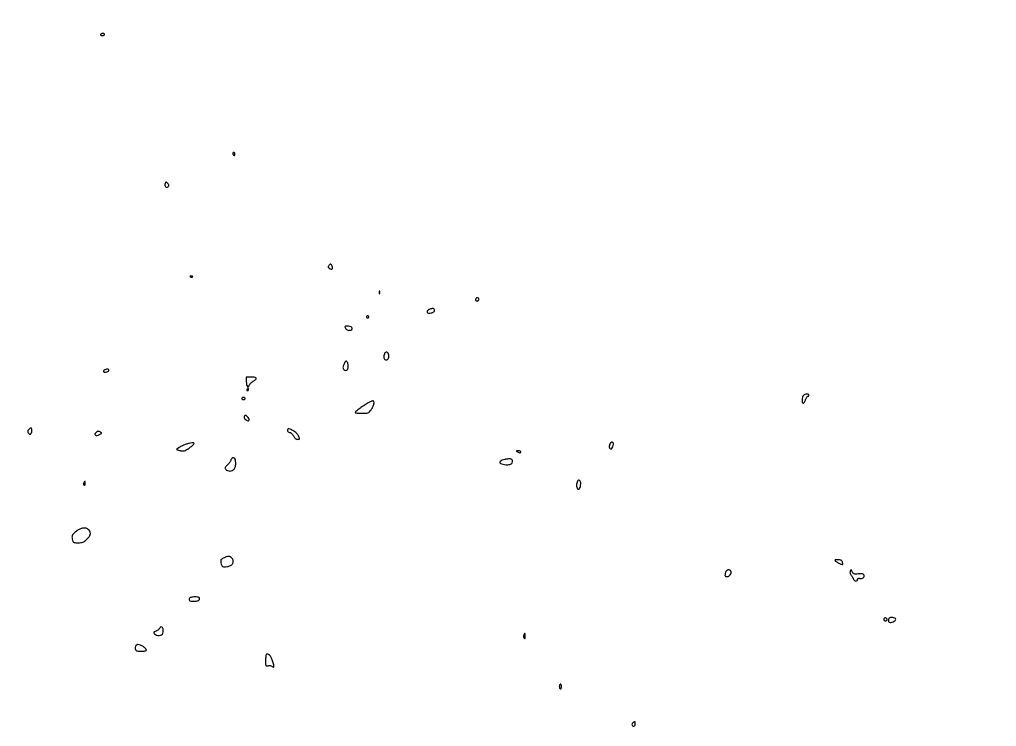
# Model space of a CAD drawing. Extents: x 0 to 2558, y 0 to 3412.
# Drawn here: x 1121 to 1982, y 0 to 623 of the extents above; entities that cross this region are included whole.
import ezdxf

# ---------------------------------------------------------------- set-up
doc = ezdxf.new("R2010")
doc.units = 0

msp = doc.modelspace()

# ---------------------------------------------------------------- linework, layer by layer
for points in [[(1286.775, 2242.902503, 0.000001), (1177.44536, 2242.627485, 0.134519)], [(1176.555032, 2242.380365, -0.000002), (1098.265318, 2241.934774, -0.000173)], [(1347, 900.068317, 0.000002), (1365.687198, 900.484728, 0.000002), (1385.0375, 900.916042, 0.000002), (1402.386564, 901.302857, 0.000005)]]:
    msp.add_lwpolyline(points, format="xyb")
for points in [[(1192.5, 610, 0.202618), (1192.441401, 609.621877, 0.181468), (1192.66835, 609.29375, 0.104212), (1193.195401, 609.071541, 0.047867), (1193.940983, 609, 0.0466), (1194.729059, 609.073608, 0.066561), (1195.395164, 609.29375, 0.086673), (1195.844577, 609.618015, 0.195654), (1196, 610, 0.142666), (1195.888931, 610.38134, 0.09965), (1195.576711, 610.70625, 0.08433), (1195.109818, 610.925146, 0.067639), (1194.559017, 611, 0.061875), (1193.961978, 610.925833, 0.051278), (1193.359775, 610.70625, 0.053305), (1192.842344, 610.382836, 0.08825)], [(1309, 505.059017, 0.089642), (1309.073302, 504.653442, 0.053229), (1309.29375, 504.2129, 0.051032), (1309.617485, 503.806203, 0.06081), (1310, 503.5, 0.139169), (1310.379648, 503.392057, 0.191142), (1310.70625, 503.521475, 0.138808), (1310.926733, 503.889346, 0.066118), (1311, 504.440983, 0.062283), (1310.925455, 505.037096, 0.080552), (1310.70625, 505.542039, 0.097988), (1310.381379, 505.879982, 0.153634), (1310, 506, 0.092995), (1309.618268, 505.928382, 0.096318), (1309.29375, 505.723586, 0.099231), (1309.076556, 505.418051, 0.105429)], [(1249.403962, 478.610324, 0.123785), (1249.210633, 477.008226, 0.166302), (1249.849541, 475.704978, 0.214869), (1251.007127, 475.266488, 0.183052), (1252.207143, 475.807143, 0.072829), (1252.712873, 476.486396, 0.165028), (1252.818345, 477.110226, 0.123811), (1252.525471, 477.791533, 0.033272), (1251.743887, 478.684684, 0.013977), (1250.702122, 479.669781, 0.192647), (1250.223284, 479.843954, 0.27229), (1249.851089, 479.608809, 0.027317)], [(1393.976031, 406.471119, 0.028305), (1393.303904, 405.561049, 0.154815), (1393.141442, 404.979334, 0.195788), (1393.361657, 404.488233, 0.049643), (1394.064302, 403.939097, 0.079738), (1395.816338, 403.187938, 0.30581), (1396.875661, 403.571822, 0.242243), (1397.0735, 404.844273, 0.061127), (1396.146416, 406.797334, 0.066607), (1395.668827, 407.366297, 0.225892), (1395.21732, 407.503564, 0.154712), (1394.702998, 407.251189, 0.028734)], [(1271.8125, 396.316886, 0.051402), (1272.359369, 396.160852, 0.05415), (1272.916927, 396.123424, 0.060344), (1273.402231, 396.202593, 0.126455), (1273.729167, 396.395833, 0.296942), (1273.77538, 396.614691, 0.208169), (1273.592839, 396.799335, 0.077125), (1273.112848, 396.910055, 0.028489), (1272.416667, 396.921053, 0.018894), (1271.670344, 396.862007, 0.168741), (1271.37858, 396.720685, 0.470617), (1271.395823, 396.538436, 0.054073)], [(1438.078947, 382.416667, 0.018894), (1438.137993, 381.670344, 0.168741), (1438.279315, 381.37858, 0.470617), (1438.461564, 381.395823, 0.054073), (1438.683114, 381.8125, 0.051402), (1438.839148, 382.359369, 0.05415), (1438.876576, 382.916927, 0.060344), (1438.797407, 383.402231, 0.126455), (1438.604167, 383.729167, 0.296942), (1438.385309, 383.77538, 0.208169), (1438.200665, 383.592839, 0.077125), (1438.089945, 383.112848, 0.028489)], [(1523.666667, 377.333333, 0.091649), (1523.095775, 376.503522, 0.193059), (1523.066255, 375.735179, 0.206496), (1523.569797, 375.19498, 0.103678), (1524.5, 375, 0.099038), (1525.072457, 375.114514, 0.097945), (1525.559375, 375.440625, 0.097945), (1525.885486, 375.927543, 0.099038), (1526, 376.5, 0.103678), (1525.80502, 377.430203, 0.206496), (1525.264821, 377.933745, 0.193059), (1524.496478, 377.904225, 0.091649)], [(1427, 361, 0.099038), (1427.076342, 360.618362, 0.097945), (1427.29375, 360.29375, 0.097945), (1427.618362, 360.076342, 0.099038), (1428, 360, 0.099038), (1428.381638, 360.076342, 0.097945), (1428.70625, 360.29375, 0.097945), (1428.923658, 360.618362, 0.099038), (1429, 361, 0.099038), (1428.923658, 361.381638, 0.097945), (1428.70625, 361.70625, 0.097945), (1428.381638, 361.923658, 0.099038), (1428, 362, 0.099038), (1427.618362, 361.923658, 0.097945), (1427.29375, 361.70625, 0.097945), (1427.076342, 361.381638, 0.099038)], [(1483.352327, 367.952664, 0.067911), (1480.884589, 366.613195, 0.324032), (1480.421692, 365.173962, 0.318358), (1481.648226, 364.262967, 0.06718), (1484.454011, 364.577814, 0.046386), (1485.428102, 364.920862, 0.056965), (1486.252116, 365.420553, 0.067445), (1486.814647, 365.992402, 0.162021), (1487, 366.549391, 0.103241), (1486.763251, 367.683757, 0.200639), (1486.106122, 368.312431, 0.139531), (1484.988136, 368.413298, 0.043624)], [(1408.015313, 352.313358, 0.113629), (1408.355879, 350.951865, 0.111432), (1409.258955, 349.865108, 0.105859), (1410.584237, 349.233782, 0.093797), (1412.11309, 349.162508, 0.104932), (1414.001891, 349.851032, 0.321509), (1414.491348, 351.041777, 0.235929), (1413.500255, 352.229174, 0.079104), (1411.25, 352.813358, 0.023406), (1410.005274, 352.874794, 0.038988), (1408.959186, 352.795744, 0.047711), (1408.218319, 352.607588, 0.321861)], [(1442.424909, 327.556835, 0.054001), (1442.163634, 325.675666, 0.112641), (1442.44763, 324.231927, 0.154342), (1443.24236, 323.334588, 0.135749), (1444.452028, 323, 0.193268), (1445.561254, 323.445393, 0.109324), (1446.378495, 324.667672, 0.088813), (1446.713837, 326.370799, 0.081324), (1446.455287, 328.140877, 0.12196), (1445.604689, 329.528077, 0.234653), (1444.39535, 329.924895, 0.20133), (1443.19936, 329.20594, 0.096873)], [(1406.999626, 318.999096, 0.023089), (1406.422975, 317.402174, 0.075865), (1406.257118, 316.296702, 0.104031), (1406.449781, 315.392049, 0.069003), (1407.010984, 314.486765, 0.23934), (1408.712755, 313.750702, 0.25294), (1410.250909, 314.708844, 0.130052), (1410.956858, 317.367319, 0.092087), (1410.393011, 320.418213, 0.081436), (1409.669798, 321.6556, 0.33013), (1408.872583, 321.852071, 0.16889), (1407.995869, 321.066348, 0.028196)], [(1196.25, 314.337719, 0.062536), (1195.77204, 314.071348, 0.059977), (1195.367188, 313.691795, 0.064798), (1195.092504, 313.261753, 0.110193), (1195, 312.847116, 0.370791), (1195.575312, 312.177985, 0.084738), (1197.192134, 312.208021, 0.069743), (1198.935398, 312.799114, 0.199195), (1199.755005, 313.75, 0.230997), (1199.657901, 314.460185, 0.20655), (1199.028613, 314.866659, 0.097979), (1197.823645, 314.831464, 0.039769)], [(1321, 304.022519, 0.04416), (1321.237716, 301.336259, 0.122131), (1322.005542, 299.614963, 0.419522), (1322.881685, 299.514905, 0.159914), (1323.621991, 300.662494, -0.092141), (1324.014125, 301.496429, -0.036195), (1324.831387, 302.4753, -0.03429), (1325.891632, 303.432223, -0.036177), (1327.054683, 304.2166, 0.030394), (1329.511138, 305.832289, 0.346406), (1329.791529, 306.88083, 0.269565), (1328.797421, 307.618735, 0.022969), (1325.5, 307.836679), (1321, 307.927004)], [(1321.5, 297, 0.082592), (1321.343488, 296.6179, 0.161196), (1321.3746, 296.29375, 0.182303), (1321.586039, 296.078288, 0.108972), (1321.940983, 296, 0.093332), (1322.345238, 296.076123, 0.09642), (1322.688914, 296.29375, 0.099167), (1322.918938, 296.618444, 0.105053), (1323, 297, 0.042167), (1322.967655, 297.382849, 0.061769), (1322.870461, 297.70625, 0.081139), (1322.727648, 297.92554, 0.210953), (1322.559017, 298, 0.151918), (1322.34829, 297.934461, 0.038439), (1322.066025, 297.70625, 0.035638), (1321.768994, 297.382774, 0.029505)], [(1812.2, 291.8, 0.138214), (1811.344004, 290.272231, 0.053617), (1811.029505, 287.845717, 0.057736), (1811.234427, 285.66242, 0.354263), (1812.05202, 285, 0.198429), (1812.526524, 285.196029, 0.044284), (1813.102214, 285.88125, 0.039463), (1813.672363, 286.851324, 0.029269), (1814.149845, 288, -0.025101), (1814.616248, 289.148936, -0.035037), (1815.153459, 290.11875, -0.037743), (1815.683439, 290.813953, -0.214187), (1816.097825, 291, 0.11006), (1816.442003, 291.076689, 0.099907), (1816.734986, 291.29375, 0.095011), (1816.931488, 291.618199, 0.089011), (1817, 292, 0.308176), (1816.49618, 292.73979, 0.104548), (1815.144926, 292.967148, 0.079759), (1813.486565, 292.629559, 0.106751)], [(1317, 289, 0.148195), (1317.115568, 288.618646, 0.098894), (1317.440625, 288.29375, 0.082425), (1317.926543, 288.074694, 0.064853), (1318.5, 288, 0.064853), (1319.073457, 288.074694, 0.082425), (1319.559375, 288.29375, 0.098894), (1319.884432, 288.618646, 0.148195), (1320, 289, 0.148195), (1319.884432, 289.381354, 0.098894), (1319.559375, 289.70625, 0.082425), (1319.073457, 289.925306, 0.064853), (1318.5, 290, 0.064853), (1317.926543, 289.925306, 0.082425), (1317.440625, 289.70625, 0.098894), (1317.115568, 289.381354, 0.148195)], [(1428.497347, 285.192606, 0.017312), (1424.858957, 282.972267, 0.012932), (1421.002767, 280.286231, 0.005914), (1417.462173, 277.616389, 0.224777), (1417.021351, 276.75, 0.369241), (1417.260777, 276.453294, 0.014549), (1418.748769, 276.220312, 0.019685), (1420.65911, 276.053976, 0.011873), (1422.931906, 276, 0.01299), (1426.461069, 276.091704, 0.076084), (1428.272859, 276.46621, 0.109256), (1429.578418, 277.309234, 0.040275), (1430.997486, 278.99647, 0.041659), (1432.607634, 281.710186, 0.05827), (1433.536178, 284.370394, 0.094574), (1433.594763, 286.269911, 0.381612), (1432.769557, 286.942606, 0.070169), (1432.091708, 286.815553, 0.015847), (1430.990903, 286.404868, 0.01612), (1429.740035, 285.844746, 0.015015)], [(1319, 272.535184, 0.180071), (1319.4427, 271.345805, 0.066872), (1320.80083, 270.14352, 0.07115), (1322.333682, 269.404955, 0.280082), (1323.309662, 269.642995, 0.299576), (1323.499972, 270.566337, 0.05804), (1322.649778, 272.141941, 0.055997), (1321.398972, 273.560465, 0.186175), (1320.259453, 274, 0.115557), (1319.779043, 273.887468, 0.100449), (1319.369964, 273.56971, 0.093354), (1319.095394, 273.094569, 0.084656)], [(1129, 261.5, 0.046725), (1128.4325, 260.669316, 0.130445), (1128.261678, 259.990519, 0.127224), (1128.448227, 259.305773, 0.043441), (1129.039284, 258.452666, 0.02978), (1129.736679, 257.707457, 0.161609), (1130.230994, 257.475624, 0.223661), (1130.670198, 257.62214, 0.060935), (1131.146416, 258.202666, 0.078758), (1131.75609, 259.612722, 0.064064), (1131.958188, 261.248083, 0.079847), (1131.741478, 262.554747, 0.322282), (1131.122445, 263, 0.117955), (1130.700558, 262.899069, 0.036411), (1130.136985, 262.559375, 0.034151), (1129.54111, 262.074049, 0.031583)], [(1188.073886, 258.589028, 0.134029), (1187.520689, 257.370789, 0.345523), (1187.959122, 256.578772, 0.158704), (1189.389052, 256.456825, 0.049495), (1191.453442, 257.160741, 0.022399), (1192.637611, 257.765712, 0.117537), (1193.168159, 258.261066, 0.275202), (1193.190152, 258.713391, 0.129926), (1192.778378, 259.158132, 0.061825), (1191.42868, 259.796795, 0.110158), (1190.211586, 259.917739, 0.116188), (1189.102729, 259.510807, 0.073887)], [(1357.498128, 261.996971, 0.146531), (1357.228206, 260.992761, 0.143), (1357.550681, 259.994583, 0.130652), (1358.39356, 259.263615, 0.114137), (1359.533337, 259, -0.153176), (1360.18375, 258.795958, -0.045784), (1360.988607, 258.11875, -0.041174), (1361.802002, 257.148158, -0.034503), (1362.5, 256, 0.042236), (1363.265593, 254.783383, 0.054977), (1364.16786, 253.82632, 0.063938), (1365.117766, 253.207613, 0.112878), (1366.02568, 253, 0.030194), (1367.440609, 253.085524, 0.300989), (1367.870753, 253.451869, 0.168767), (1367.832156, 254.168785, 0.00984), (1366.950567, 256.209149, 0.111675), (1365.315443, 258.36025, 0.037265), (1362.08694, 260.684254, 0.033677), (1358.803335, 262.402477, 0.374117)], [(1267.919487, 248.645147, 0.018673), (1266.371757, 248.085634, 0.013271), (1264.680025, 247.348805, 0.013424), (1263.100934, 246.558251, 0.027579), (1261.919487, 245.840146), (1259.5, 244.180292), (1261.994818, 243.227509, 0.048117), (1263.188149, 242.898978, 0.040659), (1264.492456, 242.779671, 0.040685), (1265.797955, 242.873019, 0.048356), (1266.994818, 243.177791, 0.058979), (1269.136491, 244.249033, 0.02079), (1271.929341, 246.256372, 0.014022), (1274.531178, 248.416078, 0.215743), (1275, 249.452034, 0.401071), (1274.577043, 249.8945, 0.039658), (1272.963894, 249.839317, 0.032277), (1270.692665, 249.43071, 0.016755)], [(1642.2, 249.8, 0.104299), (1641.371805, 248.529131, 0.082982), (1641.039162, 246.922202, 0.091381), (1641.254326, 245.435399, 0.174553), (1641.995747, 244.502629, 0.372245), (1643.067877, 244.674694, 0.073285), (1644.177134, 246.473225, 0.063879), (1644.811646, 248.690172, 0.238518), (1644.372874, 250.027126, 0.096199), (1643.877675, 250.36127, 0.127162), (1643.341635, 250.441635, 0.110334), (1642.777046, 250.252072, 0.060497)], [(1560, 242, 0.031558), (1561.301377, 241.270972, 0.112355), (1562.227035, 241.060308, 0.234725), (1562.775753, 241.332924, 0.163584), (1563, 242, 0.210568), (1562.832025, 242.381177, 0.082215), (1562.339062, 242.701752, 0.062416), (1561.611405, 242.917196, 0.042523), (1560.75, 242.984687, 0.011293), (1559.555791, 242.949578, 0.220444), (1559.237851, 242.781653, 0.409657), (1559.271114, 242.520491, 0.023197)], [(1307.468498, 234.900745, -0.053605), (1307.022713, 233.887412, -0.023659), (1306.23344, 232.652932, -0.02309), (1305.265038, 231.41116, -0.028728), (1304.250365, 230.356226, 0.020962), (1302.961233, 229.056925, 0.106057), (1302.449519, 228.180006, 0.173194), (1302.469929, 227.397719, 0.08109), (1302.989749, 226.512351, 0.127093), (1304.520873, 225.407106, 0.101654), (1306.532931, 225.062135, 0.097655), (1308.586988, 225.537673, 0.107134), (1310.230148, 226.75, 0.13114), (1311.392066, 229.089866, 0.059919), (1311.668183, 232.516028, 0.063389), (1311.150661, 235.607065, 0.279024), (1309.835438, 236.79381, 0.114376), (1309.107469, 236.766223, 0.102602), (1308.433063, 236.42354, 0.087596), (1307.870247, 235.783694, 0.059911)], [(1548.82318, 235.290807, 0.066744), (1546.648362, 234.653394, 0.09228), (1544.976695, 233.503767, 0.206742), (1544.535991, 232.389356, 0.319294), (1545.137376, 231.597087, 0.046451), (1549.789262, 230.602863, 0.096847), (1553.470119, 230.880812, 0.184637), (1555.418903, 232.312539, 0.239006), (1555.64326, 234.487265, 0.139665), (1555.000233, 235.343848, 0.1338), (1553.991617, 235.750566, 0.058314), (1552.249866, 235.751928, 0.009025)], [(1177.650663, 214.532025, 0.066719), (1177.506898, 213.926665, 0.072258), (1177.533742, 213.321649, 0.081026), (1177.720854, 212.809536, 0.126981), (1178.043674, 212.473008, 0.214542), (1178.405148, 212.42542, 0.177225), (1178.719079, 212.660421, 0.099152), (1178.931736, 213.193244, 0.045552), (1179, 213.940983, 0.020503), (1178.936989, 215.476999, 0.275668), (1178.622791, 215.917133, 0.395517), (1178.205874, 215.769457, 0.027681)], [(1612.411205, 214.502236, 0.053888), (1612.130752, 212.486319, 0.075942), (1612.34948, 210.687977, 0.104662), (1612.996146, 209.449456, 0.223892), (1613.949563, 209, 0.286596), (1614.841522, 209.557014, 0.050025), (1615.561328, 211.502485, 0.049979), (1615.912655, 213.757895, 0.105656), (1615.639232, 215.497764, 0.103444), (1614.881229, 216.673712, 0.279782), (1613.95671, 216.906304, 0.19712), (1613.055062, 216.164571, 0.061891)], [(1175.286408, 174.299038, 0.068873), (1174.22151, 173.935732, 0.023651), (1172.799417, 173.13353, 0.022987), (1171.294876, 172.088991, 0.024638), (1169.928504, 170.933213, 0.022714), (1168.312177, 169.279665, 0.080375), (1167.515965, 168.032499, 0.106255), (1167.270175, 166.795015, 0.057628), (1167.473379, 165.250042, 0.018058), (1168.12395, 163.004672, 0.175368), (1168.725664, 162.23785, 0.128718), (1169.757354, 161.91619, 0.0081), (1172.965769, 161.819909, 0.032415), (1175.172614, 161.932569, 0.063196), (1176.881032, 162.354337, 0.064314), (1178.410653, 163.183454, 0.034719), (1180.059705, 164.557201, 0.033299), (1182.388141, 167.106034, 0.102771), (1183.437122, 169.177024, 0.14666), (1183.386106, 171.050486, 0.097717), (1182.324276, 172.934241, 0.054101), (1181.03799, 174.143643, 0.114233), (1179.794077, 174.697685, 0.079115), (1178.141924, 174.753289, 0.01675)], [(1300.745218, 148.337064, 0.033946), (1299.322964, 147.459981, 0.11989), (1298.626912, 146.652938, 0.13195), (1298.415108, 145.662449, 0.044891), (1298.624327, 144.193142, 0.031264), (1299.322166, 141.885588, 0.164699), (1300.145161, 140.873352, 0.149123), (1301.461327, 140.51529, 0.024222), (1304.133116, 140.72647, 0.092167), (1307.090263, 141.677397, 0.139587), (1309.013894, 143.551367, 0.169444), (1309.450397, 145.87881, 0.147367), (1308.382654, 148.129666, 0.078619), (1306.863835, 149.353656, 0.124196), (1305.261883, 149.804392, 0.095173), (1303.331808, 149.487716, 0.033095)], [(1840.032565, 146.313358, 0.211828), (1840.232305, 145.907665, 0.022453), (1841.090758, 145.253828, 0.024629), (1842.23688, 144.540423, 0.017327), (1843.589194, 143.84861, 0.005661), (1845.922982, 142.787047, 0.143406), (1846.610084, 142.696727, 0.3744), (1846.909241, 143.051799, 0.031315), (1846.806629, 144.34861, 0.082394), (1846.478514, 145.387241, 0.124227), (1845.857478, 146.098768, 0.094318), (1844.835487, 146.552631, 0.033446), (1843.25, 146.813358, 0.023365), (1842.006456, 146.874838, 0.039232), (1840.964254, 146.795744, 0.048518), (1840.229997, 146.607372, 0.326602)], [(1743.630286, 135.75, 0.013192), (1743.095969, 133.522793, 0.138621), (1743.157559, 132.596773, 0.260195), (1743.683747, 132.13546, 0.052723), (1744.964816, 132, 0.141314), (1746.439205, 132.425193, 0.10026), (1747.692377, 133.619588, 0.099991), (1748.384342, 135.210635, 0.139699), (1748.281539, 136.75, 0.196772), (1747.363716, 137.769704, 0.166803), (1745.914627, 137.942656, 0.13971), (1744.469353, 137.172885, 0.13632)], [(1853.48448, 136.712755, 0.081238), (1853.291436, 135.866312, 0.067874), (1853.359144, 134.945917, 0.0645), (1853.679494, 134.03391, 0.060678), (1854.226719, 133.212755, -0.024528), (1854.834737, 132.42931, -0.016983), (1855.446705, 131.489059, -0.017166), (1855.974134, 130.543228, -0.033402), (1856.316616, 129.75, 0.136726), (1857.144784, 128.571526, 0.149459), (1858.435391, 128.041407, 0.203157), (1859.532712, 128.390296, 0.218925), (1860, 129.40638, -0.120871), (1860.1302, 129.937105, -0.145035), (1860.486532, 130.305165, -0.119675), (1861.046366, 130.463308, -0.068181), (1861.75, 130.393377, 0.099779), (1863.428401, 130.332402, 0.117223), (1864.893667, 130.944954, 0.145647), (1865.723166, 132.031169, 0.184381), (1865.720984, 133.284722, 0.147772), (1865.199151, 133.957334, 0.105205), (1864.318085, 134.338085, 0.060418), (1862.930801, 134.44593, 0.017285), (1860.776015, 134.278221, -0.016525), (1858.272543, 134.079544, -0.09394), (1856.955554, 134.266724, -0.144424), (1856.080072, 134.885648, -0.058497), (1855.30651, 136.142575, 0.010403), (1854.629684, 137.523774, 0.200387), (1854.271466, 137.824773, 0.361129), (1853.940542, 137.688812, 0.025383)], [(1270.623848, 112.462146, 0.171014), (1270.593116, 111.351275, 0.223739), (1271.277623, 110.618452, 0.089743), (1272.940533, 110.280948, 0.017849), (1275.986305, 110.324995, 0.030056), (1277.597045, 110.503303, 0.074158), (1278.723563, 110.874607, 0.106907), (1279.440145, 111.453417, 0.122633), (1279.809629, 112.25, 0.131252), (1279.747184, 113.13103, 0.212665), (1279.243369, 113.670909, 0.087461), (1278.08557, 113.937576, 0.012974), (1275.680313, 114, 0.020954), (1273.617724, 113.913524, 0.05291), (1272.144336, 113.630888, 0.079373), (1271.162039, 113.15194, 0.14917)], [(1883.63948, 95.306147, 0.094876), (1883.086489, 94.491235, 0.1934), (1883.067517, 93.730754, 0.202875), (1883.575357, 93.193711, 0.103624), (1884.5, 93, 0.06085), (1885.073598, 93.070066, 0.079459), (1885.559375, 93.276414, 0.097386), (1885.8846, 93.582093, 0.156819), (1886, 93.940983, 0.139398), (1885.764316, 94.769921, 0.123736), (1885.119339, 95.396031, 0.139481), (1884.316568, 95.598585, 0.191124)], [(1887.361532, 94.499754, 0.120821), (1887.156617, 92.881179, 0.234598), (1887.848753, 91.814092, 0.172781), (1889.34654, 91.522395, 0.069533), (1891.37377, 92.124439, 0.062155), (1893.190169, 93.242279, 0.277845), (1893.604506, 94.367043, 0.263706), (1892.804977, 95.307199, 0.058215), (1890.667196, 95.816971, 0.043867), (1889.462483, 95.853256, 0.080579), (1888.506744, 95.641161, 0.10051), (1887.808711, 95.184293, 0.106526)], [(1244.632615, 86.484992, -0.09643), (1244.224945, 85.832828, -0.038975), (1243.448196, 85.120808, -0.036719), (1242.467884, 84.463536, -0.038495), (1241.416935, 83.968419, 0.022344), (1240.044603, 83.375219, 0.15218), (1239.513504, 82.875743, 0.244218), (1239.4933, 82.298267, 0.06224), (1240.013754, 81.483427, 0.141341), (1241.764479, 80.292745, 0.09663), (1244.165762, 79.994018, 0.104922), (1246.344603, 80.615775, 0.196578), (1247.5, 82, 0.094803), (1247.820869, 84.699874, 0.125169), (1247.044931, 87.042964, 0.328095), (1245.786033, 87.528209, 0.238957)], [(1565.574206, 80.332783, 0.068079), (1565.406571, 79.618308, 0.059835), (1565.425748, 78.85193, 0.062809), (1565.619601, 78.151482, 0.097797), (1565.967217, 77.632783, 0.1313), (1566.417786, 77.37223, 0.331216), (1566.75, 77.503574, 0.118077), (1566.949568, 78.106714, 0.021122), (1567, 79.3, 0.013579), (1566.94546, 81.307936, 0.226141), (1566.634463, 81.878417, 0.462562), (1566.210495, 81.774837, 0.024573)], [(1223.361626, 70.5, 0.100559), (1223.02373, 68.482759, 0.210915), (1223.7019, 67.079616, 0.144345), (1225.470879, 66.293593, 0.042333), (1228.472119, 66.153004, 0.012184), (1230.20694, 66.261003, 0.020034), (1231.665437, 66.446645, 0.01498), (1232.799018, 66.672451, 0.356625), (1232.984687, 66.912135, 0.192399), (1232.339716, 68.411665, 0.047168), (1230.227963, 70.155212, 0.047842), (1227.677276, 71.549667, 0.10152), (1225.482184, 72, 0.087773), (1224.848549, 71.887905, 0.066462), (1224.221977, 71.559375, 0.065762), (1223.697171, 71.073415, 0.081698)], [(1338.557905, 63.224571, 0.161597), (1338.337734, 62.785687, 0.010901), (1338.163884, 61.376499, 0.014759), (1338.040599, 59.653543, 0.01048), (1338, 57.716702, 0.00859), (1338.051859, 54.698454, 0.108215), (1338.33198, 53.601192, 0.275431), (1338.95918, 53.201192, 0.071613), (1340.197964, 53.341518, -0.054764), (1341.137019, 53.479947, -0.0463), (1342.139848, 53.424141, -0.048443), (1343.054312, 53.195567, -0.087971), (1343.72213, 52.815648, 0.092745), (1344.876513, 52.17332, 0.484226), (1345.400033, 52.515638, 0.091545), (1345.257313, 54.04951, 0.008604), (1344.160975, 57.689294, 0.039248), (1342.912298, 60.742397, 0.081379), (1341.401439, 62.818569, 0.14573), (1339.888645, 63.625259, 0.251581)], [(1597, 35, 0.048028), (1597.073693, 34.234582, 0.068025), (1597.29375, 33.5875, 0.088204), (1597.618118, 33.151477, 0.191087), (1598, 33, 0.191087), (1598.381882, 33.151477, 0.088204), (1598.70625, 33.5875, 0.068025), (1598.926307, 34.234582, 0.048028), (1599, 35, 0.048028), (1598.926307, 35.765418, 0.068025), (1598.70625, 36.4125, 0.088204), (1598.381882, 36.848523, 0.191087), (1598, 37, 0.191087), (1597.618118, 36.848523, 0.088204), (1597.29375, 36.4125, 0.068025), (1597.073693, 35.765418, 0.048028)], [(1662.25, 3.337719, 0.157601), (1661.325083, 2.564728, 0.160551), (1661.03627, 1.402786, 0.183281), (1661.502908, 0.4046, 0.195162), (1662.5, 0, 0.130775), (1663.075754, 0.153209, 0.10214), (1663.5625, 0.583333, 0.08892), (1663.888136, 1.230589, 0.072314), (1664, 2, 0.011756), (1663.982095, 2.761439, 0.0206), (1663.926563, 3.389309, 0.016895), (1663.848605, 3.862751, 0.446481), (1663.75, 3.921053, 0.01488), (1663.592253, 3.866025, 0.001374), (1663.20625, 3.717133, 0.001771), (1662.746967, 3.536647, 0.001388)]]:
    msp.add_lwpolyline(points, format="xyb", close=True)

doc.saveas('drawing.dxf')
